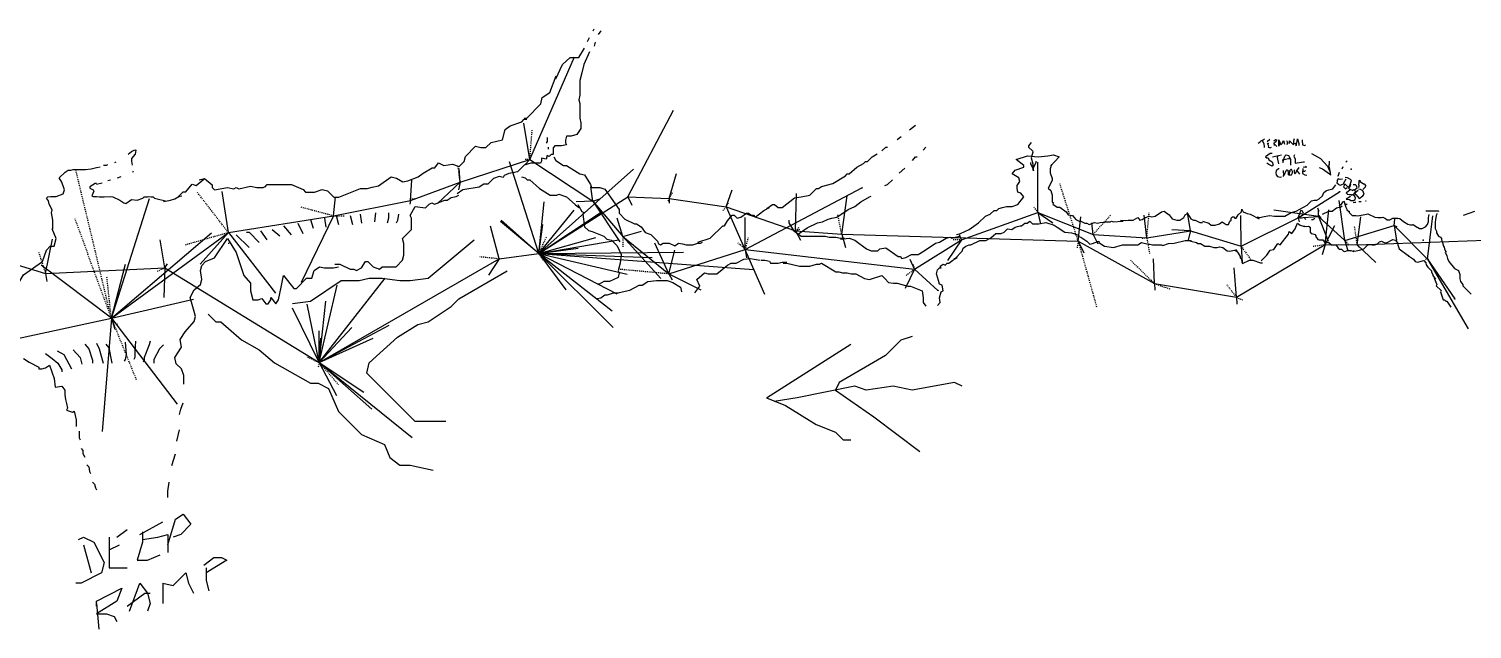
# Model space of a CAD drawing. Header units: millimetres. Extents: x 0 to 2223, y -25 to 663.
# Drawn here: x 1278.1 to 1729.7, y 128.8 to 316.6 of the extents above; entities that cross this region are included whole.
import ezdxf

# ---------------------------------------------------------------- set-up
doc = ezdxf.new("R2010")
doc.units = ezdxf.units.MM
doc.linetypes.add('DASH', pattern=[0.6, 0.3, -0.3])

msp = doc.modelspace()

# ---------------------------------------------------------------- linework, layer by layer
at = {"layer": 'Shots', "color": 1}
for p, q in [((1413.048, 268.648), (1434.852, 275.678)), ((1434.852, 275.678), (1454.518, 262.67)), ((1397.462, 262.854), (1413.048, 268.648)), ((1502.278, 247.574), (1538.788, 266.82)), ((1373.446, 258.068), (1397.462, 262.854)), ((1437.638, 246.282), (1465.542, 264.048)), ((1454.518, 262.67), (1463.974, 251.61)), ((1465.542, 264.048), (1478.44, 263.548)), ((1478.44, 263.548), (1496.246, 260.88)), ((1675.27, 257.508), (1688.262, 265.638)), ((1340.532, 252.824), (1373.446, 258.068)), ((1496.246, 260.88), (1517.934, 253.44)), ((1569.976, 250.612), (1593.842, 259.12)), ((1593.842, 259.12), (1611.112, 252.29)), ((1657.412, 248.628), (1675.27, 257.508)), ((1675.27, 257.508), (1681.63, 257.896)), ((1681.63, 257.896), (1689.914, 250.368)), ((1225.796, 257.304), (1283.332, 240.086)), ((1517.934, 253.44), (1532.446, 252.324)), ((1627.902, 251.202), (1641.554, 253.436)), ((1641.554, 253.436), (1657.412, 248.628)), ((1689.914, 250.368), (1705.342, 255.092)), ((1705.342, 255.092), (1715.774, 244.58)), ((1303.892, 226.06), (1340.532, 252.824)), ((1463.974, 251.61), (1478.316, 239.926)), ((1532.446, 252.324), (1606.458, 250.142)), ((1555.244, 241.356), (1569.976, 250.612)), ((1606.458, 250.142), (1630.296, 236.906)), ((1611.112, 252.29), (1627.902, 251.202)), ((1655.98, 232.608), (1683.778, 249.072)), ((1683.778, 249.072), (1693.794, 248.992)), ((1693.794, 248.992), (1742.956, 250.814)), ((1368.934, 212.208), (1425.304, 244.61)), ((1425.304, 244.61), (1437.638, 246.282)), ((1478.316, 239.926), (1502.278, 247.574)), ((1502.278, 247.574), (1555.244, 241.356)), ((1715.774, 244.58), (1724.282, 232.128)), ((1283.332, 240.086), (1320.62, 241.802)), ((1320.62, 241.802), (1368.934, 212.208)), ((1555.244, 241.356), (1562.568, 234.756)), ((1630.296, 236.906), (1655.98, 232.608)), ((1261.53, 216.916), (1303.892, 226.06))]:
    msp.add_line(p, q, dxfattribs=at)
for centre in [(1434.852, 275.678), (1413.048, 268.648), (1538.788, 266.82), (1397.462, 262.854), (1454.518, 262.67), (1465.542, 264.048), (1478.44, 263.548), (1688.262, 265.638), (1373.446, 258.068), (1496.246, 260.88), (1593.842, 259.12), (1675.27, 257.508), (1681.63, 257.896), (1340.532, 252.824), (1517.934, 253.44), (1641.554, 253.436), (1705.342, 255.092), (1463.974, 251.61), (1532.446, 252.324), (1569.976, 250.612), (1606.458, 250.142), (1611.112, 252.29), (1627.902, 251.202), (1657.412, 248.628), (1683.778, 249.072), (1689.914, 250.368), (1693.794, 248.992), (1425.304, 244.61), (1437.638, 246.282), (1502.278, 247.574), (1715.774, 244.58), (1283.332, 240.086), (1320.62, 241.802), (1478.316, 239.926), (1555.244, 241.356), (1562.568, 234.756), (1630.296, 236.906), (1655.98, 232.608), (1724.282, 232.128), (1303.892, 226.06), (1368.934, 212.208)]:
    msp.add_circle(centre, 0.1, dxfattribs=at)
at = {"layer": 'Sketch', "color": 0}
for points in [[(1454.7, 315.98), (1455, 316.58)], [(1452.9, 312.68), (1453.5, 313.88)], [(1455.3, 312.38), (1455, 311.18)], [(1457.1, 315.98), (1456.2, 314.78)], [(1453.5, 309.38), (1451.7, 305.48), (1451.1, 302.78), (1450.5, 300.38), (1450.5, 295.88), (1450.2, 294.38), (1450.5, 293.18), (1450.5, 288.68), (1450.8, 287.18), (1450.8, 285.38), (1449.6, 283.58), (1447.8, 282.98), (1446.3, 282.98), (1446, 281.78), (1446, 280.88), (1446.3, 280.28), (1444.8, 279.98), (1442.7, 279.98), (1442.1, 279.38), (1442.1, 277.28), (1441.5, 277.28), (1440.9, 276.68), (1440.3, 276.98), (1440, 275.78), (1438.5, 276.08), (1438.5, 275.18), (1438.2, 274.58), (1435.2, 274.58), (1433.1, 273.98), (1431, 271.88), (1429.5, 271.58), (1428.3, 271.28), (1426.8, 270.68), (1426.5, 270.08), (1425.3, 270.38), (1423.5, 269.78), (1421.7, 267.98), (1420.5, 267.98), (1419, 267.08), (1413.9, 266.18), (1412.1, 264.98)], [(1443, 300.98), (1445.1, 305.48), (1447.5, 307.58), (1450.2, 307.58), (1452, 310.58)], [(1433.1, 288.68), (1433.9, 288.68), (1438.3, 293.08), (1438.7, 295.08), (1441.1, 296.68), (1443.1, 301.88)], [(1351.9, 267.08), (1352.7, 267.88), (1360.3, 267.88), (1363.9, 266.28), (1364.7, 265.48), (1367.5, 265.48), (1369.9, 266.28), (1371.5, 265.88), (1373.5, 263.88), (1375.1, 263.88), (1381.9, 266.68), (1383.9, 266.68), (1385.5, 267.08), (1387.5, 267.48), (1391.5, 270.28), (1393.1, 269.88), (1395.1, 268.68), (1396.7, 269.08), (1399.9, 270.28), (1401.5, 271.48), (1404.3, 273.08), (1405.1, 273.08), (1406.3, 274.68), (1407.9, 273.88), (1410.7, 274.28), (1412.7, 273.48), (1414.3, 275.08), (1414.7, 276.68), (1417.9, 279.88), (1419.5, 279.48), (1421.1, 279.48), (1422.7, 281.08), (1426.3, 281.88), (1427.1, 285.08), (1428.7, 286.28), (1432.3, 287.48), (1433.1, 288.28), (1433.9, 288.28)], [(1553.7, 284.98), (1555.5, 286.48)], [(1440.3, 282.58), (1440.3, 281.38), (1440, 280.78)], [(1549.8, 281.98), (1551, 282.88)], [(1591.7, 280.98), (1590.9, 279.98), (1590.9, 279.58), (1592.1, 278.38), (1592.3, 277.98), (1591.7, 276.18), (1592.3, 274.38), (1592.3, 272.38)], [(1662.74, 280.86), (1663.34, 281.22), (1663.46, 281.46), (1664.54, 281.94), (1664.78, 282.18)], [(1664.06, 281.7), (1664.54, 280.74), (1664.66, 279.66), (1664.66, 279.42)], [(1665.62, 281.34), (1666.46, 282.06)], [(1665.62, 280.86), (1665.98, 280.02), (1665.86, 279.54), (1666.34, 279.42), (1666.7, 279.42), (1666.94, 279.54)], [(1667.66, 281.58), (1668.14, 281.94), (1668.62, 281.82), (1668.14, 281.1), (1667.66, 280.74), (1668.62, 279.78)], [(1667.66, 280.86), (1667.78, 280.14)], [(1669.34, 280.86), (1669.34, 280.26), (1669.22, 279.9), (1669.22, 281.82), (1669.82, 280.26), (1670.3, 280.74), (1670.66, 281.7), (1671.02, 280.5)], [(1671.62, 281.7), (1671.86, 281.22), (1671.86, 280.62), (1671.74, 280.26)], [(1672.46, 281.1), (1672.46, 280.74), (1672.58, 281.58), (1673.78, 280.26), (1673.9, 280.74), (1673.9, 281.58), (1674.14, 282.3)], [(1674.14, 280.74), (1674.86, 280.74)], [(1674.62, 280.98), (1674.5, 280.26), (1674.62, 280.02), (1674.86, 280.98), (1674.98, 281.46), (1675.1, 282.18), (1675.46, 280.74), (1675.46, 280.14)], [(1674.5, 280.62), (1674.74, 280.62)], [(1676.54, 281.82), (1676.54, 281.34), (1676.66, 280.62), (1676.66, 280.26), (1677.38, 280.14), (1677.62, 280.26)], [(1309.2, 277.38), (1310.2, 278.18), (1311.2, 278.78), (1311.6, 278.58), (1311.4, 277.38), (1310.2, 275.98), (1310.2, 275.18), (1310.4, 273.98)], [(1440.6, 279.58), (1440.6, 278.98)], [(1442.4, 276.58), (1443, 275.38), (1445.4, 273.88), (1446.3, 273.88), (1450.5, 271.18), (1452, 270.88), (1453.8, 267.88), (1454.1, 266.98), (1456.8, 266.98), (1458.3, 266.38), (1462.8, 260.08), (1462.8, 258.88), (1464.6, 257.08), (1467.6, 255.58), (1468.2, 255.58), (1469.7, 254.68), (1470.9, 252.88), (1472.7, 252.28), (1474.8, 250.18), (1475.1, 249.28), (1475.7, 248.98), (1476.6, 249.58), (1478.4, 249.58), (1480.2, 248.68), (1481.4, 249.58), (1482.6, 249.28), (1483.8, 248.98), (1485.9, 248.98), (1487.4, 249.58), (1488.3, 249.58), (1488.9, 249.88)], [(1509, 260.38), (1510.8, 261.58), (1511.4, 261.58), (1512.6, 260.68), (1513.8, 260.68), (1517.7, 263.68), (1519.8, 263.98), (1522.5, 264.58), (1524.6, 266.68), (1525.2, 266.68), (1526.1, 267.28), (1529.7, 268.18), (1533.6, 270.58), (1534.2, 271.18), (1534.8, 271.18), (1537.2, 273.28), (1539.3, 274.48), (1539.9, 275.08), (1540.5, 275.08), (1542, 276.58), (1543.5, 277.48)], [(1545, 278.38), (1546.2, 279.58), (1546.8, 279.58)], [(1554.6, 275.38), (1555.5, 276.58), (1556.1, 276.58)], [(1557.9, 278.68), (1558.8, 279.58)], [(1568.4, 252.28), (1569.6, 252.58), (1572.3, 253.78), (1575.3, 255.88), (1577.4, 257.98), (1578.9, 258.58), (1580.1, 259.78), (1581, 259.78), (1581.6, 260.38), (1582.8, 260.68), (1584, 260.98), (1585.8, 260.98), (1587.6, 261.58), (1589.4, 263.98), (1588.5, 265.18), (1587.6, 265.48), (1587.3, 266.68), (1587.3, 267.58), (1588.2, 268.78), (1587.9, 269.98), (1585.8, 271.18), (1586.7, 272.38), (1589.4, 273.28), (1589.4, 273.88), (1587, 275.68), (1590.6, 276.88), (1590.6, 276.88), (1593.9, 276.58), (1596.9, 276.88), (1598.7, 277.18), (1600.5, 276.58), (1597.8, 273.58)], [(1667.1, 277.58), (1666.5, 277.58), (1665.1, 276.58), (1665.5, 276.18), (1665.9, 276.18), (1666.1, 275.58), (1667.1, 274.98), (1667.5, 273.98), (1667.1, 273.58), (1666.1, 274.18), (1665.5, 274.58)], [(1667.3, 276.58), (1670.1, 277.18)], [(1668.9, 276.78), (1668.7, 276.38), (1669.1, 274.38)], [(1670.3, 275.58), (1671.3, 275.78), (1672.3, 275.98), (1672.9, 275.98)], [(1670.5, 275.38), (1670.5, 274.78), (1671.1, 276.78), (1671.5, 277.18), (1672.3, 276.98), (1672.9, 275.78), (1672.9, 273.98)], [(1674.1, 277.18), (1673.9, 276.78), (1674.3, 275.78), (1674.3, 274.58), (1676.9, 274.98), (1677.3, 274.98)], [(1679.5, 277.58), (1682.3, 275.98), (1684.5, 273.58), (1685.3, 271.78)], [(1285.6, 253.98), (1285.6, 256.78), (1285.2, 258.98), (1285.4, 259.98), (1284.4, 261.78), (1284.2, 262.78), (1283.6, 263.58), (1284, 263.98), (1285, 264.18), (1286.6, 264.18), (1288.8, 264.98), (1289.2, 266.18), (1288.4, 268.58), (1287.6, 269.98), (1289.4, 271.78), (1290.4, 272.38), (1291.2, 272.38), (1292, 272.58), (1295.8, 272.58), (1297.6, 272.78), (1299.2, 273.18), (1300.4, 273.38)], [(1301.4, 273.98), (1302.4, 273.98), (1302.8, 274.18)], [(1305, 274.78), (1305.4, 274.98)], [(1310.6, 271.78), (1310.8, 272.18)], [(1550.4, 271.48), (1552.2, 272.98)], [(1591.5, 274.78), (1591.5, 274.38), (1592.3, 272.98), (1592.5, 272.18), (1592.5, 273.18), (1593.3, 274.78), (1593.3, 275.18)], [(1598.1, 274.18), (1597.7, 272.78), (1597.7, 271.58), (1598.3, 269.78), (1598.3, 269.18), (1597.1, 266.78), (1597.9, 265.98), (1598.3, 264.58), (1598.3, 262.38), (1598.7, 262.18), (1598.5, 261.78), (1599.9, 260.78), (1600.7, 260.78), (1602.7, 259.38), (1603.3, 258.38), (1604.3, 258.18), (1604.7, 258.18), (1605.7, 256.98), (1606.7, 256.38), (1607.3, 256.38), (1608.5, 255.78), (1609.1, 255.78), (1609.9, 255.38), (1611.5, 255.98), (1612.5, 255.78), (1613.3, 255.98), (1615.1, 256.18), (1616.5, 256.18), (1616.9, 256.38), (1617.5, 256.18), (1620.1, 256.38), (1620.5, 256.38)], [(1669.34, 272.82), (1669.1, 272.82), (1668.62, 272.34), (1668.38, 272.22), (1668.26, 271.5), (1668.38, 270.9), (1668.86, 270.42), (1669.7, 270.18), (1670.06, 270.3)], [(1670.54, 272.22), (1670.66, 270.66), (1670.54, 270.42), (1671.02, 271.02), (1671.5, 272.22), (1671.74, 272.46), (1671.98, 272.46), (1672.1, 271.86), (1672.1, 271.14), (1672.22, 270.78)], [(1672.7, 272.1), (1672.46, 271.5), (1672.46, 271.14), (1672.7, 270.78), (1673.18, 270.9), (1673.54, 271.5), (1673.54, 271.98), (1673.18, 272.58), (1672.94, 272.58), (1672.46, 272.1)], [(1674.02, 272.46), (1674.02, 271.86), (1674.26, 271.26), (1674.62, 271.62), (1674.74, 272.1), (1675.58, 273.18)], [(1674.74, 272.34), (1675.7, 271.14)], [(1676.54, 272.1), (1677.38, 272.1), (1677.62, 272.22)], [(1676.78, 272.94), (1676.78, 272.22), (1676.66, 271.62), (1676.66, 271.38), (1677.38, 270.9), (1677.74, 270.78), (1677.98, 270.9)], [(1676.9, 273.3), (1677.14, 273.42), (1677.5, 273.3), (1677.98, 273.42)], [(1677.26, 273.42), (1677.5, 273.42), (1677.74, 273.66)], [(1681.9, 273.18), (1682.9, 272.78), (1685.1, 271.18), (1685.5, 270.78), (1685.1, 273.18), (1684.9, 273.58), (1685.1, 274.38), (1685.1, 275.18)], [(1687.82, 270.54), (1688.18, 271.74)], [(1689.02, 272.82), (1689.38, 273.54)], [(1690.22, 274.86), (1690.58, 275.34)], [(1299.2, 268.18), (1298.8, 268.18), (1297.2, 267.18), (1297.2, 266.78), (1298.2, 266.18), (1298.4, 265.78), (1297.8, 264.38), (1298.2, 264.18), (1299.2, 264.18), (1300.2, 263.98), (1301.6, 263.98), (1303.6, 264.18), (1304.4, 263.98), (1306.6, 262.98), (1307.8, 262.18), (1308.4, 261.98), (1310.2, 263.18), (1312, 262.98), (1313.8, 263.58), (1314.2, 263.98), (1315.2, 263.98), (1315.6, 264.18), (1316.4, 263.98), (1317, 263.98), (1317.4, 263.58), (1318.2, 263.38), (1320.8, 262.78)], [(1299.2, 267.98), (1301, 268.38)], [(1302.8, 269.18), (1303.6, 269.38)], [(1305.8, 269.98), (1307, 270.38)], [(1324.8, 263.98), (1326.4, 265.58), (1327.2, 265.58), (1329.2, 267.98), (1330.4, 267.58), (1332.8, 269.58)], [(1331.4, 269.38), (1333, 269.78), (1335.4, 267.78), (1335.4, 266.98), (1336.2, 266.18), (1340.2, 266.98), (1342.2, 266.58), (1343, 266.98), (1343.8, 266.58), (1347.4, 267.38), (1349.4, 266.98), (1351.4, 266.98), (1352.2, 267.38)], [(1432.2, 270.28), (1433.4, 269.98), (1434, 269.38), (1434.9, 269.38), (1437.9, 266.68), (1441.2, 264.58), (1443.3, 264.58), (1443.9, 264.88), (1446.3, 263.98), (1449, 261.58), (1450.2, 260.68)], [(1545.9, 267.58), (1546.8, 267.88), (1548.3, 269.38)], [(1662.5, 257.78), (1663.3, 257.58), (1664.1, 257.78), (1666.3, 258.18), (1667.9, 257.98), (1671.1, 257.98), (1673.1, 259.18), (1674.7, 259.58), (1678.1, 261.38), (1679.5, 262.78), (1680.3, 262.98), (1681.1, 262.98), (1681.9, 263.38), (1682.9, 264.38), (1683.3, 265.38), (1684.1, 265.98), (1684.9, 266.18), (1686.1, 266.58), (1687.1, 267.78)], [(1689.14, 269.58), (1688.42, 269.46), (1687.82, 269.7), (1687.46, 269.22), (1687.46, 268.74), (1687.34, 268.38), (1687.94, 268.02), (1688.06, 267.78), (1688.42, 267.66), (1689.26, 268.02)], [(1690.22, 269.58), (1689.38, 268.14), (1689.98, 268.02), (1690.94, 267.06), (1691.42, 267.54), (1692.02, 269.1), (1691.66, 269.46), (1690.7, 269.94), (1689.98, 270.06)], [(1689.86, 268.02), (1689.5, 267.18), (1690.1, 266.58), (1690.58, 266.94)], [(1691.66, 268.02), (1691.54, 267.54), (1691.3, 266.94), (1691.06, 266.7), (1691.66, 266.34), (1692.14, 266.22), (1692.14, 265.98), (1693.22, 266.46), (1693.7, 266.82), (1693.58, 267.42), (1693.22, 267.78), (1692.5, 267.78)], [(1694.3, 266.94), (1694.42, 267.42), (1694.3, 267.78), (1694.42, 268.5), (1694.42, 268.98), (1694.54, 269.22), (1694.66, 268.86), (1695.74, 268.14), (1695.98, 268.14), (1696.34, 267.54), (1696.22, 267.06), (1695.5, 266.34)], [(1320.2, 262.58), (1321.4, 262.78), (1322.4, 262.98), (1323.8, 263.38), (1325, 264.18), (1326, 264.38)], [(1373.8, 242.98), (1375.4, 242.98), (1378.6, 241.38), (1379.8, 241.38), (1380.6, 240.98), (1382.2, 241.78), (1383.4, 243.78), (1384.2, 243.78), (1385.8, 242.18), (1387.8, 241.38), (1388.6, 242.18), (1393, 242.18), (1395, 244.18), (1395.4, 245.78), (1395.4, 249.38), (1395, 250.98), (1397.8, 253.78), (1397.8, 257.38), (1397.4, 258.18), (1399, 260.98), (1402.2, 260.58), (1403.4, 261.78), (1404.2, 262.18), (1405, 261.78), (1408.2, 262.98), (1409, 262.98), (1410.2, 263.78), (1411.8, 264.18), (1412.6, 264.58)], [(1518.6, 252.28), (1521.6, 254.38), (1524.9, 255.88), (1526.4, 256.18), (1528.2, 257.08), (1529.4, 257.38), (1530.9, 257.68), (1534.5, 260.08), (1536.6, 260.98), (1538.4, 262.48), (1541.1, 263.98), (1541.7, 264.28)], [(1688.1, 261.18), (1688.9, 261.98), (1689.5, 262.58)], [(1689.56, 262.8), (1690.16, 260.76), (1690.52, 260.16), (1690.52, 259.92), (1691, 259.56), (1691.24, 259.56), (1691.24, 259.08), (1692.2, 258.24), (1693.28, 258.24), (1694, 258.12), (1696.64, 258.6), (1697.12, 258.72), (1699.28, 257.64), (1700.24, 257.52), (1701.32, 257.52), (1701.8, 257.64), (1702.64, 257.28), (1703.12, 256.8), (1703.96, 256.8), (1704.92, 257.4), (1706, 257.4), (1706.36, 257.28)], [(1691.54, 266.22), (1690.82, 265.62), (1690.34, 265.26), (1690.7, 264.9), (1691.3, 264.78), (1692.02, 264.78), (1692.38, 264.66), (1693.22, 265.62), (1693.1, 265.98), (1692.5, 266.22)], [(1691.66, 264.18), (1690.34, 263.34), (1691.3, 263.22), (1691.78, 262.86), (1692.62, 262.86), (1693.1, 263.22), (1693.22, 263.58), (1692.86, 264.3), (1692.26, 264.66), (1691.78, 264.42)], [(1692.5, 262.26), (1692.98, 262.38), (1693.34, 262.38)], [(1694.06, 265.98), (1693.34, 265.5), (1692.86, 265.02), (1693.1, 264.78), (1693.34, 264.78), (1694.42, 263.46), (1695.5, 264.3), (1695.98, 264.9), (1695.5, 265.86), (1694.78, 266.34), (1694.18, 266.46)], [(1694.3, 262.62), (1695.02, 262.62)], [(1696.34, 262.74), (1696.58, 262.74)], [(1374.2, 258.18), (1375, 255.38)], [(1378.6, 258.18), (1379.4, 255.38)], [(1381.8, 258.58), (1382.2, 255.78)], [(1386.6, 258.98), (1386.2, 256.18)], [(1390.6, 258.98), (1390.6, 257.38), (1390.2, 255.78)], [(1393.8, 258.58), (1393.4, 256.58), (1393, 255.78)], [(1449.9, 261.58), (1451.1, 259.48), (1451.7, 259.18), (1451.4, 258.58), (1452, 254.68), (1453.2, 253.48), (1454.4, 253.18), (1458, 251.68), (1458.9, 250.78), (1460.4, 250.48), (1462.2, 248.68), (1463.4, 245.98), (1463.4, 245.98), (1463.1, 243.28), (1462.5, 240.88), (1462.8, 240.28), (1462.5, 238.78), (1459.8, 237.58), (1458, 237.58), (1456.5, 236.68), (1455.9, 236.68)], [(1487.4, 249.88), (1491.3, 251.08), (1495.2, 254.98), (1495.8, 254.98), (1496.7, 256.48), (1498.2, 258.28), (1498.8, 258.28), (1499.7, 257.38), (1500.9, 257.68), (1502.7, 258.88), (1503.3, 258.88), (1504.2, 258.28), (1504.8, 258.28), (1505.4, 257.68), (1508.1, 259.78), (1509.9, 260.68)], [(1619.7, 256.78), (1621.1, 256.58), (1622.1, 256.78), (1623.7, 256.78), (1625.1, 257.58), (1625.7, 256.78), (1626.5, 256.98), (1627.5, 257.58), (1628.7, 257.98), (1629.5, 257.78), (1630.5, 257.98), (1632.5, 259.38), (1633.3, 259.58), (1634.9, 258.38), (1635.9, 257.18), (1637.3, 256.78), (1638.3, 256.78), (1639.5, 257.58), (1639.9, 258.38), (1640.7, 258.78), (1641.7, 257.18), (1642.5, 256.78), (1643.1, 256.78), (1644.5, 255.98), (1645.3, 255.98)], [(1645.3, 256.38), (1647.3, 255.78), (1648.1, 255.18), (1649.3, 255.18), (1650.7, 255.58), (1651.5, 256.18), (1652.7, 255.38), (1653.5, 255.38), (1653.9, 256.38), (1654.3, 256.78), (1654.3, 257.38), (1654.7, 257.78), (1655.1, 257.78), (1655.5, 257.38), (1655.9, 257.38), (1656.5, 258.38), (1657.5, 259.38), (1657.7, 260.18), (1658.1, 259.38), (1659.3, 258.78), (1660.3, 258.58), (1663.1, 257.18)], [(1676.9, 258.78), (1676.5, 259.78)], [(1681.3, 260.58), (1681.7, 259.58)], [(1681.7, 258.18), (1682.3, 257.38)], [(1682.9, 258.58), (1684.9, 259.58), (1685.9, 259.58), (1687.3, 260.58), (1688.1, 260.78), (1688.5, 260.78), (1689.1, 261.18)], [(1690.22, 261.78), (1690.58, 261.78)], [(1706, 257.4), (1706.48, 257.4), (1707.08, 257.28), (1708.28, 256.32), (1709.6, 255.48), (1710.44, 255.24), (1711.04, 255.24), (1711.28, 255.36), (1712, 254.88), (1713.2, 254.16), (1714.04, 254.16), (1715.12, 254.64), (1715.72, 255.36), (1716.08, 256.32), (1716.08, 257.52), (1716.2, 258), (1716.32, 258.48)], [(1715.24, 259.68), (1718.96, 259.68), (1719.2, 259.56), (1719.44, 259.68)], [(1718.72, 258.84), (1718.72, 258.6), (1718.48, 258.24), (1718.24, 256.8), (1718.12, 256.2), (1718.12, 254.16), (1718.6, 253.32), (1718.6, 252.72), (1719.2, 251.76), (1719.8, 251.4), (1720.16, 251.04), (1720.16, 250.68), (1720.28, 250.2), (1720.4, 249.72), (1720.76, 248.64), (1721, 248.28), (1721.12, 247.8), (1721.36, 247.08), (1721.72, 246.84)], [(1727, 258.31), (1730.6, 259.51)], [(1263.8, 229.38), (1274.6, 236.58), (1276.4, 239.58), (1282.4, 243.78), (1283.6, 247.38), (1284.8, 248.58), (1286, 248.58), (1286.6, 250.98), (1285.4, 253.98)], [(1346.2, 252.98), (1347, 252.98), (1350.2, 249.78)], [(1350.6, 253.38), (1352.6, 250.58)], [(1354.2, 253.78), (1356.6, 251.78)], [(1357.8, 254.98), (1360.2, 252.18)], [(1362.2, 255.78), (1363.8, 252.58)], [(1366.2, 256.98), (1367, 254.18)], [(1370.6, 257.38), (1371, 254.58)], [(1515.9, 256.78), (1515.9, 255.88), (1517.4, 253.48), (1519.8, 251.68), (1527.3, 251.68), (1528.5, 251.38), (1530.6, 251.38), (1532.1, 251.08), (1533.3, 251.08)], [(1567.5, 244.78), (1567.9, 244.78), (1570.1, 246.98), (1570.5, 247.98), (1571.3, 248.58), (1572.3, 248.98), (1572.9, 248.98), (1575.7, 250.38), (1577.5, 250.38), (1579.1, 251.18), (1579.9, 251.98), (1580.7, 252.58), (1582.3, 252.58), (1583.3, 252.98), (1584.3, 253.98), (1585.7, 253.78), (1586.7, 254.58), (1587.5, 254.78), (1588.3, 254.98), (1588.7, 254.98), (1589.7, 255.78), (1590.5, 255.78), (1591.3, 256.38), (1592.1, 255.58), (1594.1, 255.58), (1596.3, 255.98), (1598.9, 255.18), (1599.9, 254.58), (1602.3, 252.98), (1604.3, 252.78), (1605.1, 252.58), (1606.7, 251.98)], [(1663.7, 243.98), (1665.5, 245.78), (1666.5, 247.38), (1667.7, 247.58), (1668.9, 249.38), (1669.7, 248.98), (1672.3, 252.38), (1672.5, 253.18), (1673.3, 252.58), (1674.3, 253.98), (1675.1, 255.78), (1675.9, 255.18), (1677.3, 254.78)], [(1676.84, 255), (1677.92, 254.76), (1678.52, 254.88), (1679, 254.52), (1679, 252.96), (1679.36, 252.6), (1679.84, 252.48), (1680.56, 252.24), (1680.8, 252), (1680.68, 251.76), (1681.4, 250.68), (1681.88, 250.56), (1682.96, 250.56), (1683.56, 249.84), (1684.04, 249.84), (1684.52, 249.72), (1684.88, 249.72), (1685.72, 249), (1687.04, 249), (1687.52, 248.52), (1687.76, 247.92), (1688.24, 247.68), (1688.84, 247.68), (1689.44, 247.08), (1689.92, 246.96), (1690.76, 247.2), (1691.72, 247.2), (1692.68, 246.96)], [(1677.7, 256.98), (1677.3, 257.38)], [(1679.5, 256.98), (1679.9, 256.98), (1680.5, 257.38)], [(1326.6, 205.38), (1326.6, 208.18), (1325.8, 210.18), (1324.2, 211.78), (1323.8, 213.78), (1325.8, 216.98), (1325.4, 219.38), (1327, 221.78), (1329.8, 224.98), (1330.2, 226.58), (1329.8, 228.18), (1328.6, 232.58), (1329.8, 234.98), (1331.8, 236.58), (1332.2, 238.18), (1331.8, 240.98), (1332.2, 242.58), (1333.4, 243.78), (1336.2, 244.98), (1340.2, 250.98), (1343, 246.58), (1345.4, 239.38), (1347.4, 236.98), (1347.4, 234.58), (1348.2, 231.78), (1349.8, 231.78), (1351, 232.18), (1352.2, 230.58), (1353, 230.58), (1353.8, 231.78), (1353.8, 232.58), (1355.4, 230.58), (1356.2, 231.78), (1357, 235.78), (1357.4, 237.38), (1357.8, 239.38), (1361, 235.38), (1361.8, 235.38), (1365, 238.58), (1366.6, 238.58), (1367.4, 240.98), (1369, 242.18), (1370.6, 241.78), (1373.4, 241.78), (1375, 242.18)], [(1340.8, 249.38), (1340.4, 249.38)], [(1343, 252.18), (1347, 248.18)], [(1417.4, 250.51), (1403, 238.51), (1397.4, 237.71), (1394.2, 237.71), (1388.6, 238.51), (1384.6, 238.51), (1381.4, 237.71), (1375.8, 237.71), (1371, 234.51), (1366.2, 231.31), (1360.6, 230.51)], [(1532.1, 250.78), (1534.8, 251.08), (1536.6, 250.48), (1540.2, 247.78), (1541.7, 247.18), (1543.8, 247.18), (1544.4, 247.78), (1546.2, 248.08), (1550.1, 245.38), (1550.7, 245.38), (1551.3, 244.78), (1552.5, 245.08), (1554.3, 245.98), (1556.4, 245.98), (1558.2, 247.18), (1561.8, 249.58), (1563, 249.88), (1565.1, 251.08), (1566.3, 251.38), (1566.9, 251.08), (1568.1, 251.38), (1569.3, 251.68)], [(1606.5, 251.98), (1606.5, 251.58), (1607.3, 251.38), (1609.1, 250.18), (1610.1, 249.18), (1610.9, 249.38), (1612.9, 250.18), (1612.9, 249.78), (1614.7, 248.58), (1617.5, 248.18), (1620.3, 248.98), (1625.1, 248.98), (1626.3, 249.78), (1627.1, 249.58), (1628.3, 249.18), (1628.9, 249.18), (1629.7, 248.98), (1632.5, 248.98), (1632.9, 248.78), (1634.7, 249.38), (1636.5, 249.58), (1637.3, 249.78), (1639.1, 250.18), (1639.9, 250.38), (1641.5, 250.38), (1641.9, 250.18), (1641.5, 250.18)], [(1641.7, 250.18), (1643.5, 249.78), (1643.9, 249.38), (1644.7, 249.38), (1646.1, 248.58), (1647.5, 248.58), (1648.9, 248.18), (1649.9, 248.18), (1650.7, 248.38), (1651.7, 248.18), (1653.1, 247.18), (1653.9, 246.98), (1655.3, 247.38), (1656.1, 246.98)], [(1692.44, 247.2), (1692.92, 247.08), (1694, 247.2), (1694.48, 247.32), (1695.8, 247.8), (1697, 248.88), (1697.48, 249.12), (1697.84, 249.12), (1698.44, 249), (1699.16, 249), (1700, 249.24), (1700.72, 249.96), (1701.32, 250.2), (1702.4, 249.6), (1702.88, 249.6), (1704.92, 250.68), (1705.76, 250.44), (1706.48, 249.48), (1706.48, 249), (1706.84, 247.8), (1709.72, 245.64), (1709.96, 245.4)], [(1486.5, 233.98), (1488, 236.08), (1487.1, 238.18), (1489.5, 240.28), (1490.7, 239.98), (1493.4, 239.98), (1496.7, 242.68), (1497.9, 243.28), (1499.4, 243.28), (1501.8, 244.48), (1503.9, 244.78), (1505.1, 244.48), (1506.9, 244.18)], [(1507.2, 244.18), (1508.4, 244.18), (1509.9, 243.88), (1510.2, 243.28), (1512.6, 243.28), (1513.8, 243.58), (1515.3, 243.58)], [(1562.4, 230.08), (1563.3, 230.98), (1563, 232.48), (1563.6, 234.28), (1564.2, 234.58), (1563.9, 236.38), (1563, 236.68), (1562.7, 237.88), (1562.1, 239.98), (1562.4, 241.18), (1563, 241.78), (1563.6, 241.78), (1563.3, 242.38), (1564.2, 242.98), (1564.8, 242.68), (1565.4, 243.28), (1566, 243.28), (1567.2, 244.18), (1568.7, 245.08)], [(1655.7, 247.58), (1656.5, 246.38), (1657.1, 245.38), (1657.1, 244.98), (1657.5, 244.58), (1657.7, 243.58), (1657.9, 243.18), (1660.1, 244.18), (1661.1, 244.18), (1663.5, 243.38), (1664.1, 243.38)], [(1709.84, 245.52), (1711.4, 244.56), (1711.88, 243.84), (1712.6, 243.6), (1713.08, 243.72), (1714.16, 243.96), (1714.64, 244.08), (1715.24, 243.36), (1715.36, 242.76), (1715.84, 242.04), (1717.04, 240.84), (1717.04, 240.48), (1717.4, 239.76), (1717.4, 239.4), (1718.24, 238.32)], [(1721.24, 246.76), (1721.84, 245.56), (1722.04, 244.76), (1722.44, 243.76), (1724.24, 241.56), (1725.44, 240.96), (1725.84, 239.76), (1725.84, 238.36), (1726.04, 237.56), (1726.84, 236.56), (1726.84, 236.16), (1728.84, 234.16), (1729.44, 233.56)], [(1408.6, 193.71), (1399, 193.71), (1395, 197.71), (1386.2, 206.51), (1383.8, 208.91), (1384.6, 212.11), (1393.4, 220.11), (1399.8, 224.11), (1403, 224.91), (1410.2, 229.71), (1412.6, 232.11), (1427.8, 240.91)], [(1514.1, 243.28), (1515.3, 243.28), (1519.2, 242.38), (1522.5, 242.38), (1524.6, 242.98), (1525.5, 242.98), (1526.1, 243.28), (1530.6, 240.58), (1531.5, 240.58), (1532.7, 240.28), (1534.2, 240.28), (1535.4, 239.98), (1536.9, 239.98), (1539.6, 238.48), (1541.1, 238.18), (1545, 239.38), (1545.9, 238.48), (1547.1, 237.28), (1548.6, 236.98), (1549.8, 236.98), (1553.1, 236.08), (1554, 236.08), (1557.6, 234.58), (1557.9, 232.48), (1557.9, 230.98), (1558.8, 229.78)], [(1455.9, 232.18), (1457.1, 232.48), (1458.3, 233.38), (1459.2, 233.38), (1461, 233.98), (1462.5, 233.98), (1463.7, 234.28), (1466.1, 234.88), (1469.1, 236.38), (1470, 236.38), (1471.8, 237.58), (1474.5, 237.88), (1477.8, 237.88), (1479.6, 237.28), (1482, 235.78), (1482.3, 234.28)], [(1717.84, 238.56), (1718.64, 236.56), (1718.44, 236.16), (1720.04, 234.76), (1719.84, 234.36), (1720.64, 231.76), (1721.04, 231.76), (1721.44, 231.36), (1721.84, 231.36), (1723.04, 229.56)], [(1334.2, 227.31), (1336.6, 224.91), (1338.2, 224.91), (1344.6, 219.31), (1350.2, 216.11), (1355, 212.11), (1366.2, 205.71), (1368.6, 205.71), (1371.8, 204.11), (1375, 196.91), (1382.2, 189.71), (1389.4, 186.51), (1391, 182.51), (1394.2, 180.11), (1397.4, 180.11), (1404.6, 178.51)], [(1295.6, 217.98), (1296.8, 216.48), (1298, 212.88), (1298, 211.98)], [(1299.2, 218.28), (1300.1, 216.48), (1301.3, 211.98)], [(1302.2, 217.98), (1303.1, 216.78), (1304, 211.98)], [(1308.2, 218.58), (1308.5, 214.68), (1308.2, 213.18), (1307.9, 212.58)], [(1311.5, 218.88), (1311.2, 215.58), (1311.2, 213.78), (1310.9, 213.18)], [(1316, 218.88), (1315.7, 217.68), (1314.2, 213.78), (1314.2, 212.88), (1313.9, 212.28)], [(1320.2, 217.68), (1319, 216.48), (1317.2, 213.18), (1317.2, 211.98)], [(1508.9, 201.18), (1535.3, 217.98)], [(1554.5, 220.38), (1550.9, 219.18), (1546.1, 214.38), (1531.7, 205.98), (1530.5, 203.58), (1542.5, 195.18), (1556.9, 184.38)], [(1276.4, 213.48), (1278.2, 212.28), (1281.2, 210.78), (1281.2, 210.18), (1282.1, 210.18), (1283.3, 210.48), (1284.5, 211.38), (1286, 207.18), (1286.3, 204.48), (1288.4, 204.78), (1289.3, 203.58), (1289.3, 202.08), (1289.6, 200.58), (1289.9, 199.38), (1290.2, 197.88), (1289.9, 197.28), (1291.7, 196.68), (1292.3, 196.98), (1292.9, 194.28), (1292.9, 192.18)], [(1283.3, 214.98), (1285.4, 213.48), (1287.2, 211.98), (1288.4, 209.88), (1288.4, 209.28)], [(1286.9, 215.88), (1289, 214.68), (1291.4, 210.18)], [(1292, 216.18), (1294.1, 213.78), (1294.7, 211.68)], [(1570.1, 204.78), (1567.7, 205.98), (1554.5, 203.58), (1548.5, 204.78), (1540.1, 203.58), (1536.5, 204.78), (1518.5, 201.18), (1511.3, 199.98)], [(1325.2, 195.98), (1325.6, 197.58), (1326.4, 199.58)], [(1508.9, 201.18), (1514.9, 198.78), (1524.5, 192.78), (1530.5, 190.38), (1532.9, 187.98), (1535.3, 187.98)], [(1293.8, 190.68), (1293.8, 188.58), (1294.1, 187.98)], [(1324.4, 187.58), (1325.2, 191.18)], [(1294.4, 185.28), (1295, 184.68), (1295, 183.78), (1295.6, 182.58)], [(1322.8, 179.98), (1324, 183.58)], [(1296.2, 180.18), (1296.8, 179.58), (1297.1, 178.08), (1297.4, 177.48)], [(1298, 174.78), (1298.6, 174.18), (1298.9, 172.98), (1299.2, 172.38)], [(1321.6, 169.98), (1321.6, 171.98), (1322, 174.78)], [(1313.6, 156.78), (1318.4, 157.58), (1321.6, 158.38), (1321.6, 155.18), (1324, 163.18), (1326.4, 164.78), (1328.8, 161.58), (1325.6, 158.38), (1323.2, 157.58)], [(1305.6, 157.58), (1308.8, 159.98)], [(1313.6, 159.18), (1313.6, 155.98), (1312, 150.38), (1315.2, 150.38), (1319.2, 151.98)], [(1312.8, 158.38), (1320, 162.38)], [(1321.6, 158.38), (1321.6, 152.78)], [(1293.6, 156.78), (1295.2, 157.58), (1298.4, 155.98), (1301.6, 149.58), (1300.8, 146.38), (1294.4, 143.18), (1292.8, 143.18)], [(1295.2, 155.18), (1297.6, 146.38)], [(1303.2, 157.58), (1303.2, 147.98), (1308.8, 147.98)], [(1303.2, 153.58), (1306.4, 155.18)], [(1332.8, 148.78), (1336, 151.18), (1338.4, 151.18), (1340, 150.38), (1333.6, 146.38)], [(1320, 143.18), (1323.2, 142.38), (1327.2, 146.38), (1328, 143.18), (1329.6, 139.98)], [(1333.6, 147.98), (1333.6, 143.98), (1334.4, 140.78)], [(1299.2, 135.98), (1299.2, 137.58), (1307.2, 141.58), (1305.6, 137.58), (1299.2, 133.58), (1302.4, 133.58), (1304.8, 132.78), (1305.6, 131.18)], [(1309.6, 134.38), (1312.8, 143.18), (1315.2, 139.98), (1316, 136.78), (1315.2, 134.38)], [(1320, 143.18), (1320, 136.78)], [(1299.2, 136.78), (1300, 128.78)], [(1308.8, 135.98), (1314.4, 139.98), (1316, 139.98)]]:
    msp.add_lwpolyline(points, dxfattribs=at)
for p in [(1665.86, 280.74), (1691.84, 272.64), (1714.4, 250.44)]:
    msp.add_point(p, dxfattribs=at)
at = {"layer": 'XSect', "color": 1}
for p, q in [((1434.852, 275.678), (1448.858, 307.806)), ((1465.542, 264.048), (1479.83, 291.164)), ((1434.852, 275.678), (1433.01, 287.09)), ((1434.852, 275.678), (1433.316, 274.03)), ((1413.048, 268.648), (1412.786, 272.884)), ((1437.638, 246.282), (1428.44, 274.948)), ((1437.638, 246.282), (1467.308, 272.672)), ((1478.44, 263.548), (1480.796, 271.36)), ((1593.842, 259.12), (1593.824, 274.864)), ((1397.462, 262.854), (1397.922, 269.204)), ((1413.048, 268.648), (1406, 261.898)), ((1413.048, 268.648), (1412.542, 266.244)), ((1454.518, 262.67), (1453.988, 267.116)), ((1303.892, 226.06), (1315.798, 263.512)), ((1340.532, 252.824), (1338.558, 265.718)), ((1373.446, 258.068), (1373.988, 264.032)), ((1397.462, 262.854), (1397.252, 261.69)), ((1437.638, 246.282), (1439.356, 262.45)), ((1454.518, 262.67), (1449.322, 262.492)), ((1454.518, 262.67), (1456.788, 263.44)), ((1454.518, 262.67), (1462.968, 249.924)), ((1465.542, 264.048), (1466.724, 261.448)), ((1478.44, 263.548), (1478.416, 262.068)), ((1496.246, 260.88), (1498.19, 266.24)), ((1517.934, 253.44), (1518.266, 265.036)), ((1532.446, 252.324), (1534.194, 264.298)), ((1689.914, 250.368), (1688.114, 262.836)), ((1373.446, 258.068), (1363.262, 237.19)), ((1437.638, 246.282), (1448.682, 259.834)), ((1437.638, 246.282), (1457.528, 259.394)), ((1496.246, 260.88), (1508.28, 233.552)), ((1502.278, 247.574), (1502.242, 257.58)), ((1593.842, 259.12), (1594.7, 255.604)), ((1593.842, 259.12), (1598.562, 255.878)), ((1606.458, 250.142), (1607.22, 257.744)), ((1627.902, 251.202), (1627.09, 258.336)), ((1641.554, 253.436), (1640.624, 259.106)), ((1657.412, 248.628), (1657.366, 258.238)), ((1681.63, 257.896), (1667.62, 259.842)), ((1675.27, 257.508), (1676.192, 259.968)), ((1675.27, 257.508), (1675.634, 256.256)), ((1681.63, 257.896), (1681.638, 260.118)), ((1681.63, 257.896), (1684.712, 250.194)), ((1681.63, 257.896), (1682.364, 257.672)), ((1683.778, 249.072), (1684.892, 259.986)), ((1693.794, 248.992), (1694.876, 257.818)), ((1715.774, 244.58), (1717.398, 258.12)), ((1425.304, 244.61), (1422.498, 254.816)), ((1437.638, 246.282), (1425.636, 256.3)), ((1437.638, 246.282), (1425.89, 256.726)), ((1437.638, 246.282), (1438.94, 255.364)), ((1463.974, 251.61), (1462.224, 257.362)), ((1463.974, 251.61), (1469.796, 253.28)), ((1517.934, 253.44), (1519.498, 250.448)), ((1611.112, 252.29), (1610.744, 255.9)), ((1641.554, 253.436), (1635.748, 253.714)), ((1641.554, 253.436), (1640.77, 250.118)), ((1641.554, 253.436), (1642.438, 253.076)), ((1683.778, 249.072), (1686.758, 255.022)), ((1705.342, 255.092), (1705.566, 257.072)), ((1705.342, 255.092), (1706.006, 250.366)), ((1283.332, 240.086), (1285.44, 250.744)), ((1303.892, 226.06), (1335.24, 252.746)), ((1320.62, 241.802), (1319.212, 250.626)), ((1340.532, 252.824), (1331.67, 243.004)), ((1340.532, 252.824), (1355.306, 233.924)), ((1437.638, 246.282), (1455.514, 251.28)), ((1437.638, 246.282), (1462.654, 250.548)), ((1463.974, 251.61), (1475.834, 238.428)), ((1478.316, 239.926), (1473.932, 249.566)), ((1532.446, 252.324), (1533.626, 248.218)), ((1569.976, 250.612), (1565.562, 244.128)), ((1569.976, 250.612), (1569.322, 252.142)), ((1606.458, 250.142), (1608.182, 246.512)), ((1611.112, 252.29), (1612.55, 249.338)), ((1657.412, 248.628), (1657.738, 243.36)), ((1683.778, 249.072), (1682.834, 245.91)), ((1689.914, 250.368), (1690.814, 247.118)), ((1693.794, 248.992), (1699.622, 243.474)), ((1425.304, 244.61), (1421.934, 239.498)), ((1437.638, 246.282), (1449.954, 248.01)), ((1437.638, 246.282), (1482.892, 246.76)), ((1437.638, 246.282), (1504.798, 241.306)), ((1437.638, 246.282), (1473.142, 245.066)), ((1437.638, 246.282), (1465.308, 239.862)), ((1437.638, 246.282), (1462.12, 233.692)), ((1437.638, 246.282), (1460.59, 228.382)), ((1437.638, 246.282), (1460.976, 223.11)), ((1437.638, 246.282), (1446.104, 234.932)), ((1478.316, 239.926), (1480.274, 247.396)), ((1502.278, 247.574), (1502.684, 244.958)), ((1555.244, 241.356), (1553.91, 244.392)), ((1630.296, 236.906), (1630.056, 244.614)), ((1715.774, 244.58), (1728.446, 222.762)), ((1715.774, 244.58), (1716.128, 244.536)), ((1303.892, 226.06), (1281.954, 242.662)), ((1283.332, 240.086), (1283.708, 237.51)), ((1303.892, 226.06), (1308.276, 242.946)), ((1320.62, 241.802), (1320.304, 232.56)), ((1320.62, 241.802), (1321.486, 243.034)), ((1478.316, 239.926), (1479.382, 238.094)), ((1478.316, 239.926), (1488.358, 234.934)), ((1555.244, 241.356), (1552.294, 235.346)), ((1655.98, 232.608), (1655.296, 241.796)), ((1368.934, 212.208), (1389.602, 238.592)), ((1368.934, 212.208), (1374.596, 236.422)), ((1630.296, 236.906), (1630.426, 234.852)), ((1303.892, 226.06), (1329.56, 232.016)), ((1368.934, 212.208), (1365.174, 230.428)), ((1368.934, 212.208), (1371.046, 231.374)), ((1655.98, 232.608), (1656.054, 230.426)), ((1303.892, 226.06), (1301, 190.6)), ((1303.892, 226.06), (1324.524, 199.178)), ((1303.892, 226.06), (1305.004, 222.654)), ((1368.934, 212.208), (1360.614, 229.196)), ((1368.934, 212.208), (1390.862, 223.898)), ((1368.934, 212.208), (1379.16, 223.1)), ((1368.934, 212.208), (1368.968, 222.146)), ((1368.934, 212.208), (1369.402, 219.796)), ((1368.934, 212.208), (1385.874, 219.788)), ((1368.934, 212.208), (1382.91, 202.934)), ((1368.934, 212.208), (1398.046, 188.714)), ((1368.934, 212.208), (1385.442, 197.596)), ((1368.934, 212.208), (1374.394, 201.848))]:
    msp.add_line(p, q, dxfattribs=at)
at = {"layer": 'XSect', "color": 1, "linetype": 'DASH'}
for p, q in [((1434.852, 275.678), (1435.576, 284.88)), ((1434.852, 275.678), (1433.388, 275.738)), ((1303.892, 226.06), (1292.812, 272.346)), ((1413.048, 268.648), (1412.388, 273.708)), ((1606.458, 250.142), (1600.698, 268.14)), ((1340.532, 252.824), (1330.82, 265.396)), ((1397.462, 262.854), (1398.232, 263.602)), ((1397.462, 262.854), (1398.894, 263.512)), ((1465.542, 264.048), (1465.712, 264.106)), ((1478.44, 263.548), (1477.972, 262.478)), ((1478.44, 263.548), (1479.688, 265.6)), ((1496.246, 260.88), (1497.04, 262.16)), ((1373.446, 258.068), (1363.034, 260.834)), ((1373.446, 258.068), (1376.938, 258.038)), ((1496.246, 260.88), (1495.178, 259.596)), ((1532.446, 252.324), (1531.24, 258.386)), ((1593.842, 259.12), (1592.52, 260.982)), ((1611.112, 252.29), (1616.728, 258.406)), ((1627.902, 251.202), (1628.658, 259.058)), ((1675.27, 257.508), (1676.46, 258.292)), ((1675.27, 257.508), (1676.482, 257.472)), ((1303.892, 226.06), (1292.558, 257.112)), ((1517.934, 253.44), (1519.114, 254.56)), ((1517.934, 253.44), (1519.622, 254.018)), ((1693.794, 248.992), (1692.928, 254.802)), ((1705.342, 255.092), (1705.41, 255.828)), ((1705.342, 255.092), (1706.2, 254.724)), ((1340.532, 252.824), (1326.996, 248.96)), ((1437.638, 246.282), (1440.11, 251.634)), ((1463.974, 251.61), (1463.936, 248.342)), ((1502.278, 247.574), (1499.894, 249.688)), ((1502.278, 247.574), (1503.262, 251.446)), ((1532.446, 252.324), (1532.618, 252.154)), ((1569.976, 250.612), (1567.366, 250.622)), ((1569.976, 250.612), (1569.602, 250.488)), ((1606.458, 250.142), (1606.052, 247.864)), ((1606.458, 250.142), (1612.236, 229.476)), ((1611.112, 252.29), (1611.136, 252.614)), ((1627.902, 251.202), (1626.17, 250.96)), ((1627.902, 251.202), (1628.78, 246.272)), ((1657.412, 248.628), (1657.43, 248.532)), ((1657.412, 248.628), (1660.518, 244.326)), ((1683.778, 249.072), (1679.94, 248.458)), ((1689.914, 250.368), (1690.03, 250.48)), ((1689.914, 250.368), (1691.126, 248.898)), ((1693.794, 248.992), (1694.514, 247.99)), ((1283.332, 240.086), (1281.17, 246.906)), ((1425.304, 244.61), (1419.158, 245.244)), ((1425.304, 244.61), (1425.316, 244.928)), ((1437.638, 246.282), (1438.986, 244.216)), ((1630.296, 236.906), (1622.9, 244.176)), ((1715.774, 244.58), (1715.14, 244.426)), ((1283.332, 240.086), (1283.468, 240.062)), ((1320.62, 241.802), (1317.928, 240.504)), ((1478.316, 239.926), (1462.478, 241.386)), ((1555.244, 241.356), (1552.428, 239.286)), ((1555.244, 241.356), (1554.808, 243.062)), ((1303.892, 226.06), (1302.502, 238.942)), ((1630.296, 236.906), (1635.398, 235.122)), ((1655.98, 232.608), (1652.984, 236.516)), ((1655.98, 232.608), (1657.984, 231.712)), ((1303.892, 226.06), (1311.632, 206.924)), ((1303.892, 226.06), (1305.766, 223.916)), ((1368.934, 212.208), (1365.09, 213.946)), ((1368.934, 212.208), (1367.514, 212.722)), ((1368.934, 212.208), (1368.652, 210.79)), ((1368.934, 212.208), (1374.898, 205.368))]:
    msp.add_line(p, q, dxfattribs=at)

doc.saveas('drawing.dxf')
